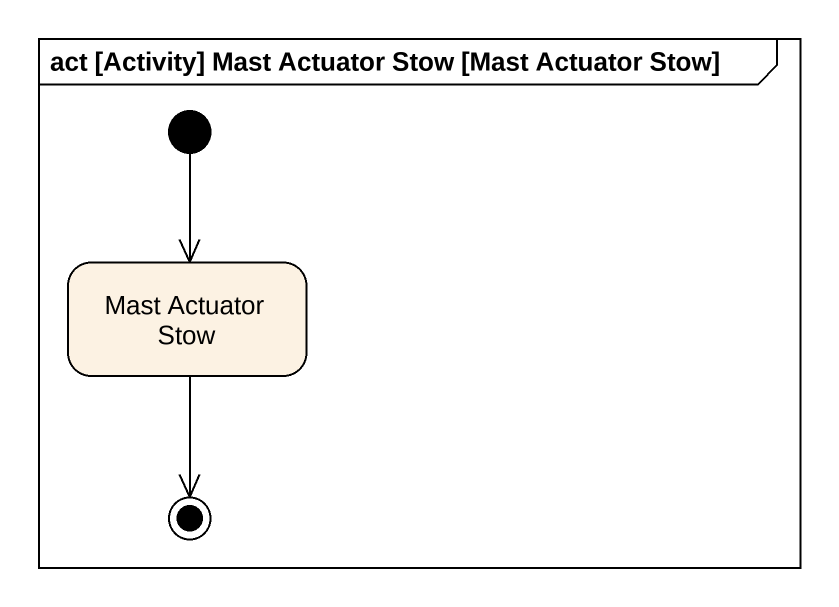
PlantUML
@startuml
mainframe act [Activity] Mast Actuator Stow [Mast Actuator Stow]
hide empty description
state "Mast Actuator Stow" as Mast_Actuator_Stow
[*] --> Mast_Actuator_Stow
Mast_Actuator_Stow --> [*]
@enduml
